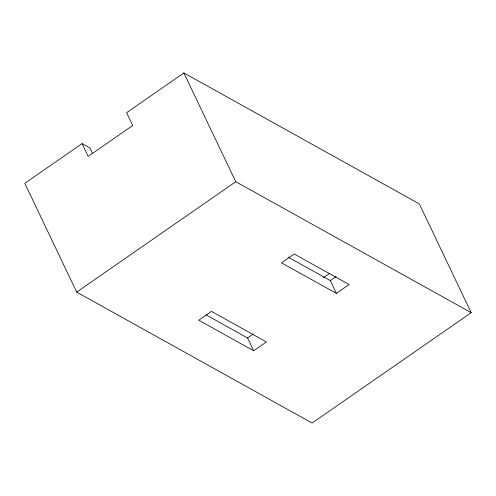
<?xml version="1.0" encoding="UTF-8"?>
<svg xmlns="http://www.w3.org/2000/svg" width="496" height="496" viewBox="0 0 496 496"><rect width="100%" height="100%" fill="white"/><g stroke="black" fill="none" stroke-linecap="round" stroke-linejoin="round"><path stroke-width="0.74" d="M82.069 143.592L24.8 183.328L76.688 292.107L312.127 423.051L471.2 312.672L419.312 203.893L183.873 72.949L126.61 112.685L132.711 125.482L88.17 156.389L82.069 143.592L89.912 147.957L92.485 153.345M76.688 292.107L235.761 181.728L471.2 312.672M323.398 277.667L329.759 273.253M206.045 314.879L247.585 337.981L253.313 334.006M288.095 257.114L330.305 280.587L336.028 276.613M253.685 350.777L266.414 341.949L211.476 311.395L198.753 320.224L253.685 350.777L247.585 337.981M336.406 293.384L349.134 284.555L294.196 254.002L281.474 262.83L336.406 293.384L330.305 280.587M183.873 72.949L235.761 181.728"/></g></svg>
